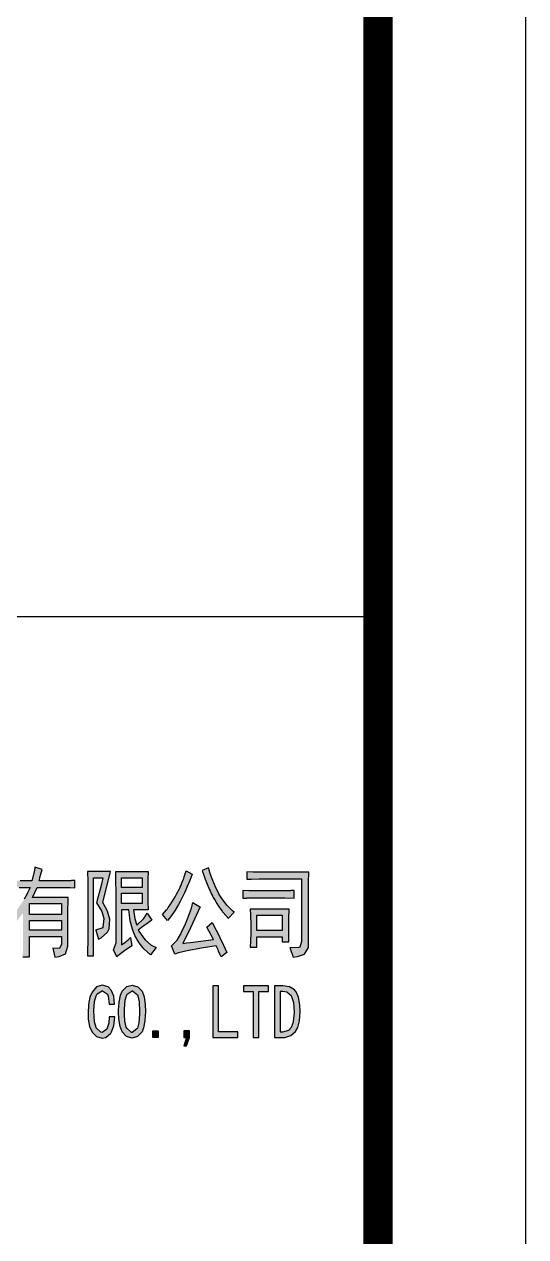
# Model space of a CAD drawing. Extents: x 26028 to 151035, y 9392 to 39655.
# Drawn here: x 66320 to 68032, y 28385 to 32527 of the extents above; entities that cross this region are included whole.
import ezdxf

# ---------------------------------------------------------------- set-up
doc = ezdxf.new("R2010")
doc.units = 0
doc.header["$MEASUREMENT"] = 0
for name, color, linetype in [('$0$A-立面门窗', 133, 'Continuous'), ('$0$PUB_TITLE', 4, 'Continuous'), ('$1$图框固定块', 3, 'Continuous')]:
    doc.layers.add(name, color=color, linetype=linetype)

# ---------------------------------------------------------------- blocks, each defined once
blk = doc.blocks.new('$0$A$C588C25CE')
at = {"layer": '$1$图框固定块'}
h = blk.add_hatch(color=256, dxfattribs=at)
h.dxf.hatch_style = 1
h.paths.add_polyline_path([(4866.6, 979.1), (4796.9, 979.1), (4777, 979.4), (4761.2, 980), (4725.5, 981.4), (4725.5, 937.8), (4735.1, 938.3), (4745.9, 938.9), (4746.1, 938.9), (4751.1, 939), (4764.9, 939.4), (4789.6, 940.1), (4855.6, 940.1), (4838.8, 904.3), (4837.7, 901.8), (4820.3, 871), (4811, 854.5), (4782.2, 813.9), (4771, 799.7), (4771, 799.7), (4770.9, 799.6), (4767.7, 796), (4762.3, 790.1), (4761.8, 789.6), (4760.9, 788.5), (4759.7, 787.2), (4758.5, 785.8), (4756.8, 783.9), (4755.7, 782.7), (4754.8, 781.8), (4754.4, 781.3), (4752.5, 779.3), (4749.9, 776.3), (4749.6, 776), (4735.7, 760.6), (4699.8, 729.2), (4732.8, 692.6), (4747.4, 707.4), (4781.1, 745.8), (4813.5, 788.8), (4813.5, 621.2), (4813.3, 602.7), (4813.2, 597.8), (4813.2, 589.2), (4813.1, 588), (4813.1, 587.9), (4813.1, 587.6), (4813.1, 586), (4812.3, 553.9), (4811.7, 527.5), (4852, 527.5), (4852, 649), (5042.7, 649), (5042.7, 603.2), (5029.9, 578), (4989.5, 580.2), (5002.4, 525.2), (5028.3, 529.1), (5064.7, 545.9), (5079.4, 591.7), (5079.4, 780.4), (5081.2, 880.5), (4870.3, 880.5), (4897.8, 940.1), (5072.1, 940.1), (5079.6, 939.8), (5093.6, 939.1), (5121.5, 937.8), (5121.5, 981.4), (5105, 980.4), (5103, 980.3), (5089.5, 979.9), (5057.4, 979.1), (4908.8, 979.1), (4912.6, 995.9), (4913.4, 999.6), (4917.2, 1012.4), (4927.2, 1045.5), (4883.1, 1059.3), (4882.5, 1053.9), (4880.8, 1041.1)])
h.paths.add_polyline_path([(5042.7, 843.8), (5042.7, 779.7), (4852, 779.7), (4852, 843.8)], flags=16)
h.paths.add_polyline_path([(5042.7, 743), (5042.7, 685.7), (4852, 685.7), (4852, 743)], flags=16)
h = blk.add_hatch(color=256, dxfattribs=at)
h.dxf.hatch_style = 1
h.paths.add_polyline_path([(5269.9, 922.4), (5260, 885.3), (5249.9, 848.4), (5281.4, 796.4), (5293.9, 754.5), (5286.5, 701.2), (5244.6, 685.7), (5260.9, 633), (5277.7, 640.8), (5314.1, 674.2), (5324, 693.8), (5328.7, 749.9), (5328.6, 750.8), (5315.2, 798.5), (5286.6, 850.7), (5332.4, 1034.1), (5196.7, 1034.1), (5198.1, 975), (5198.1, 970.5), (5198.3, 956), (5198.5, 932.9), (5198.6, 928.7), (5198.6, 650.6), (5196.7, 534.4), (5231.6, 534.4), (5231.6, 997.4), (5286.6, 997.4), (5281.3, 969.8), (5278.8, 959.6)])
h.paths.add_polyline_path([(5365.4, 610.1), (5350.8, 568.8), (5370.9, 527.5), (5376.8, 533.2), (5415.7, 563.4), (5458.9, 594), (5451.6, 642.1), (5437.8, 628.5), (5418.1, 613.6), (5398.4, 598.5), (5398.4, 807.2), (5440.6, 807.2), (5444.8, 774.8), (5449.2, 742.5), (5462.6, 692.6), (5476.5, 655.4), (5503, 610.1), (5530.7, 575.2), (5570.8, 539), (5604.1, 582.3), (5574.9, 597.3), (5539.6, 626.1), (5527.6, 640.8), (5497.5, 685.7), (5517.6, 701.4), (5542.1, 720.5), (5557.8, 731.3), (5578.1, 745.3), (5550.6, 786.6), (5530, 755.4), (5488.3, 715.5), (5476.6, 753.2), (5469.9, 807.2), (5556.1, 807.2), (5554.8, 855.2), (5554.4, 903.1), (5554.4, 940.1), (5554.6, 963.6), (5554.8, 987.1), (5556.1, 1034.1), (5363.6, 1034.1), (5364.2, 1010.3), (5364.8, 986.8), (5365.1, 963), (5365.4, 939.5)])
h.paths.add_polyline_path([(5398.4, 940.1), (5398.4, 997.4), (5521.3, 997.4), (5521.3, 940.1)], flags=16)
h.paths.add_polyline_path([(5398.4, 905.7), (5521.3, 905.7), (5521.3, 843.9), (5398.4, 843.9)], flags=16)
h = blk.add_hatch(color=256, dxfattribs=at)
h.dxf.hatch_style = 1
h.paths.add_polyline_path([(5780.2, 926.4), (5788.2, 944.5), (5803.6, 981.1), (5818.3, 1018.1), (5781.7, 1038.7), (5770.5, 1002.1), (5768.2, 994.8), (5763.9, 984.1), (5756.8, 966.6), (5751.7, 954), (5747.6, 944), (5741.8, 932.6), (5721.2, 892), (5716, 883.3), (5706.6, 867.3), (5686.4, 836.6), (5675.6, 821), (5670.2, 813.1), (5664.7, 806.9), (5640.5, 779.7), (5671.7, 743), (5683.6, 758.1), (5687, 762.4), (5689.4, 765.6), (5694.8, 773.4), (5716.5, 805), (5735.9, 838.6), (5745.6, 855.5), (5750.2, 864), (5754.8, 872.6), (5772, 908.3)])
h.paths.add_polyline_path([(5969.9, 913.5), (5953.1, 947.7), (5935.5, 991.3), (5926.8, 1017.1), (5913.7, 1057), (5877, 1041), (5894.5, 989.5), (5898.5, 979.6), (5906.7, 959.3), (5914.8, 939.4), (5915.3, 938.2), (5915.9, 936.9), (5917, 934.5), (5919.3, 929.7), (5923.9, 920.1), (5939, 888.2), (5940.2, 885.8), (5942.6, 881.1), (5953.1, 863.1), (5963.5, 845.1), (5974.7, 827.7), (5988.1, 808.9), (5994.8, 799.4), (5999, 793.5), (5999.7, 792.7), (6001.8, 790.3), (6032.4, 755.1), (6067.7, 793.5), (6057, 801.4), (6022.6, 834.9), (5988.9, 880.5), (5978.5, 897), (5977.5, 898.7), (5976.8, 900)])
h.paths.add_polyline_path([(5812.7, 817.6), (5802.3, 785), (5796.5, 769.3), (5790.4, 754), (5778.4, 723.1), (5754.8, 673.5), (5750.4, 664.3), (5749.3, 661.9), (5742.2, 649.7), (5728.5, 626.1), (5693.9, 593.7), (5713.8, 543.6), (5735.4, 552.2), (5787.2, 564.2), (5873.2, 579.4), (5959.6, 594), (5967.4, 577.2), (5971, 569), (5974.5, 560.8), (5981.7, 544.1), (5988.9, 527.5), (6023.7, 552.8), (6013.8, 575.2), (6003.5, 597.6), (5982.3, 642.4), (5970.9, 664.7), (5959.4, 687.1), (5935.7, 731.6), (5904.5, 704.1), (5944.9, 630.7), (5899.1, 624.5), (5853.3, 618.5), (5807.4, 613), (5784.5, 610.4), (5761.5, 607.8), (5806.9, 699.6), (5864.1, 825.4), (5822, 850.7), (5817.8, 834.1), (5816.9, 830.8), (5816.9, 830.8), (5816.9, 830.8), (5816.6, 829.9)])
h = blk.add_hatch(color=256, dxfattribs=at)
h.dxf.hatch_style = 1
h.paths.add_polyline_path([(6467.5, 990.6), (6467.5, 619.3), (6456, 583.4), (6398.6, 580.3), (6416.1, 525.3), (6443.6, 530.5), (6484, 543.6), (6507.8, 582.6), (6507.8, 941.7), (6507.8, 941.9), (6507.8, 942), (6508.1, 969.4), (6509.6, 1029.6), (6212.5, 1029.6), (6190.9, 1029.8), (6177.7, 1030.4), (6142.9, 1031.8), (6142.9, 988.3), (6143.4, 988.3), (6143.5, 988.3), (6146, 988.4), (6151.6, 988.7), (6168.8, 989.6), (6214.4, 990.6)])
h.paths.add_polyline_path([(6190.5, 919.5), (6359.3, 919.5), (6391.4, 920.4), (6401.6, 920.7), (6403.3, 920.8), (6423.5, 921.8), (6423.5, 876), (6367.4, 878.3), (6201.6, 878.3), (6190.3, 878.2), (6150, 877.4), (6144.9, 877.3), (6144.7, 877.3), (6143.3, 877.2), (6119.1, 876), (6119.1, 921.8), (6165.1, 919.8), (6165.8, 919.8)])
h.paths.add_polyline_path([(6161.3, 811.8), (6162.4, 799.3), (6162.4, 799), (6162.4, 798.1), (6162.8, 789.4), (6163.7, 770.6), (6163.9, 764.8), (6164.9, 743), (6164.9, 646.8), (6164.7, 642.4), (6164.7, 642.4), (6164.5, 640.1), (6163.4, 621.4), (6161.3, 584.9), (6201.6, 584.9), (6201.6, 646.8), (6352, 646.8), (6352, 617), (6392.3, 617), (6392, 623.1), (6391.8, 628.2), (6391.5, 635.2), (6391.3, 648.1), (6390.5, 692.6), (6390.5, 753.1), (6392.4, 811.6)], flags=17)
h.paths.add_polyline_path([(6352, 775.1), (6352, 683.4), (6201.6, 683.4), (6201.6, 775.1)], flags=16)
h = blk.add_hatch(color=256, dxfattribs=at)
h.dxf.hatch_style = 1
h.paths.add_polyline_path([(5352, 294.1), (5337.2, 330.8), (5318.4, 349.2), (5284, 359.5), (5283, 359.5), (5249.8, 348.9), (5223.6, 318.2), (5210.8, 288.3), (5202.1, 245.5), (5199.2, 192.3), (5200.5, 158.4), (5208.5, 113.3), (5223.6, 80.9), (5249, 54.9), (5282.6, 44.9), (5304.6, 49.2), (5334.4, 73.7), (5339.5, 81.6), (5352.3, 118.7), (5357.4, 170.8), (5324.3, 170.8), (5322.2, 133.5), (5311.3, 98.9), (5278.8, 76.5), (5247.6, 106.5), (5237.1, 142.1), (5234.8, 177.8), (5233.5, 207.7), (5235.6, 232.3), (5238.2, 261.9), (5250.6, 305.6), (5284.2, 325.5), (5314.2, 305.6), (5318.8, 294), (5324.3, 246.3), (5355.9, 246.3)])
h = blk.add_hatch(color=256, dxfattribs=at)
h.dxf.hatch_style = 1
h.paths.add_polyline_path([(5380.8, 211.9), (5380.4, 203.1), (5380.5, 199.7), (5382, 160.1), (5389.2, 115.1), (5402, 82.7), (5426.7, 54.9), (5460.9, 44.9), (5493.5, 53.8), (5519.9, 82.7), (5529.3, 105.8), (5537.4, 148), (5540, 203.2), (5538.5, 245.5), (5531.9, 291), (5519.9, 323.6), (5495.6, 349.8), (5460.9, 359.5), (5428.7, 351.3), (5402, 323.6), (5391.7, 300), (5383.2, 257.9)])
h.paths.add_polyline_path([(5419.3, 270.8), (5430.1, 304.6), (5462.3, 326.3), (5494.2, 300.7), (5502.9, 260.4), (5505.9, 195.1), (5501.6, 135.8), (5491.5, 100.7), (5459, 77.8), (5427.2, 106.1), (5417.8, 146.2), (5415.9, 183.4), (5414.9, 202.5), (5414.9, 203.2), (5415.1, 219)], flags=16)
h = blk.add_hatch(color=256, dxfattribs=at)
h.dxf.hatch_style = 1
h.paths.add_polyline_path([(6089.4, 48.3), (6089.4, 82.7), (5972.9, 82.7), (5972.9, 355.7), (5939.8, 355.7), (5939.8, 48.3)])
h = blk.add_hatch(color=256, dxfattribs=at)
h.dxf.hatch_style = 1
h.paths.add_polyline_path([(6180, 48.3), (6213.1, 48.3), (6213.1, 321.7), (6270.6, 321.7), (6270.6, 355.7), (6122.5, 355.7), (6122.5, 321.7), (6180, 321.7)])
h = blk.add_hatch(color=256, dxfattribs=at)
h.dxf.hatch_style = 1
h.paths.add_polyline_path([(6306.6, 48.3), (6355.6, 48.3), (6368.5, 49.3), (6403.6, 60.3), (6431.7, 84.5), (6444.8, 107.4), (6455.5, 148.1), (6459, 201.4), (6457.2, 243.5), (6449.1, 287.9), (6434.6, 320), (6424.7, 331.5), (6394.8, 349.8), (6355.6, 355.7), (6306.6, 355.7)])
h.paths.add_polyline_path([(6339.7, 321.8), (6355.5, 321.8), (6379.6, 317.8), (6408.8, 293.6), (6420.8, 254.6), (6424.8, 197.4), (6423.2, 180.3), (6419.7, 142.6), (6407.3, 109.7), (6391.3, 92.9), (6355.5, 82.7), (6339.7, 82.7)], flags=16)
h = blk.add_hatch(color=256, dxfattribs=at)
h.dxf.hatch_style = 1
h.paths.add_polyline_path([(5583.2, 48.3), (5616.2, 48.3), (5616.2, 88.1), (5583.2, 88.1)])
h = blk.add_hatch(color=256, dxfattribs=at)
h.dxf.hatch_style = 1
h.paths.add_polyline_path([(5783.1, 48.5), (5768.7, 0), (5783.1, 0), (5801.8, 48.5), (5801.8, 88.1), (5768.7, 88.1), (5768.7, 48.5)])
for points in [[(4789.6, 940.1), (4855.6, 940.1), (4838.8, 904.3), (4837.7, 901.8), (4820.3, 871)], [(4811.7, 527.5), (4852, 527.5), (4852, 649), (5042.7, 649), (5042.7, 603.2), (5029.9, 578), (4989.5, 580.2), (4989.6, 580.1), (5002.4, 525.2), (5028.3, 529.1), (5064.7, 545.9), (5079.4, 591.7), (5079.4, 780.4), (5081.2, 880.5), (4870.3, 880.5), (4897.8, 940.1), (5065.6, 940.1), (5073.1, 940), (5074.2, 940), (5079.6, 939.8), (5093.6, 939.1), (5121.5, 937.8), (5121.5, 981.4), (5105, 980.4), (5103.1, 980.3), (5101.1, 980.2), (5097.3, 980.1), (5089.5, 979.9), (5057.4, 979.1), (4908.8, 979.1), (4912.6, 995.9), (4913.4, 999.6), (4917.2, 1012.4), (4927.2, 1045.5), (4883.1, 1059.3), (4882.5, 1053.9), (4880.8, 1041.1), (4866.6, 979.1), (4796.9, 979.1)], [(5196.7, 1034.1), (5198.1, 975), (5198.1, 970.5), (5198.2, 965), (5198.3, 956), (5198.3, 954.1), (5198.5, 932.9), (5198.6, 928.7), (5198.6, 650.6), (5196.7, 534.4), (5231.6, 534.4), (5231.6, 997.4), (5286.6, 997.4), (5281.3, 969.8), (5278.8, 959.6), (5269.9, 922.4), (5260, 885.3), (5249.9, 848.4), (5281.4, 796.4), (5293.9, 754.5), (5286.6, 701.7), (5286.2, 701), (5244.4, 685.7), (5244.7, 685.2), (5260.9, 633), (5277.7, 640.8), (5314.1, 674.2), (5324, 693.8), (5328.7, 749.9), (5328.6, 750.8), (5315.2, 798.5), (5286.6, 850.7), (5332.4, 1034.1), (5196.7, 1034.1)], [(5451.6, 642.1), (5458.9, 594), (5415.7, 563.4), (5376.8, 533.2), (5370.9, 527.5), (5350.8, 568.8), (5365.4, 610.1), (5365.4, 939.4), (5365.2, 951.1), (5365.1, 963), (5364.8, 986.8), (5364.2, 1010.3), (5363.6, 1034.1), (5556.1, 1034.1), (5554.8, 987.1), (5554.6, 963.6), (5554.4, 940.1), (5554.4, 903.1), (5554.8, 855.2), (5556.1, 807.2), (5469.9, 807.2), (5476.6, 753.3), (5476.6, 753.2), (5488.3, 715.5), (5530, 755.4), (5550.6, 786.6), (5578.1, 745.3), (5557.8, 731.3), (5547.7, 724.4), (5542.1, 720.6), (5537.7, 717.1), (5517.6, 701.4), (5497.5, 685.7), (5527.6, 640.8), (5539.6, 626.1), (5574.9, 597.3), (5604.1, 582.3), (5570.8, 539), (5530.7, 575.2), (5503, 610.1), (5476.5, 655.4), (5462.6, 692.6), (5449.2, 742.5), (5444.8, 774.8), (5440.6, 807.2), (5398.4, 807.2), (5398.4, 598.5), (5418.1, 613.6), (5437.8, 628.5), (5451.6, 642.1)], [(5781.7, 1038.7), (5818.3, 1018.1), (5803.6, 981.1), (5788.2, 944.5), (5780.2, 926.4), (5772, 908.3), (5754.8, 872.6), (5750.2, 864), (5745.6, 855.5), (5735.9, 838.6), (5716.5, 805), (5694.8, 773.4), (5689.4, 765.6), (5687, 762.4), (5683.6, 758.1), (5671.7, 743), (5640.5, 779.7), (5664.7, 806.9), (5670.2, 813.1), (5675.6, 821), (5686.4, 836.6), (5706.6, 867.3), (5716, 883.3), (5720.8, 891.4), (5722.9, 895.5), (5725, 899.6), (5741.8, 932.6), (5746.4, 941.7), (5747.2, 943.3), (5747.6, 944), (5747.9, 944.7), (5749.1, 947.8), (5751.7, 954), (5756.8, 966.6), (5763.9, 984.1), (5767.4, 992.9), (5768.2, 994.8), (5770.5, 1002.1), (5781.7, 1038.7)], [(5913.7, 1057), (5877, 1041), (5890.9, 1000), (5894.5, 989.5), (5898.5, 979.6), (5906.7, 959.3), (5914.8, 939.4), (5915.3, 938.2), (5915.9, 936.9), (5917, 934.5), (5919.3, 929.7), (5923.9, 920.1), (5933.2, 900.5), (5937.8, 890.7), (5939, 888.2), (5940.2, 885.8), (5942.6, 881.1), (5953.1, 863.1), (5963.5, 845.1), (5974.7, 827.7), (5988.1, 808.9), (5994.8, 799.4), (5998.1, 794.7), (5999, 793.5), (5999.7, 792.7), (6001.8, 790.3), (6032.9, 754.5), (6033.8, 756.6), (6067.7, 793.5), (6057, 801.4), (6022.6, 834.9), (5988.9, 880.5), (5978.5, 897), (5977.5, 898.7), (5976.8, 900), (5969.9, 913.5), (5953.1, 947.7), (5935.5, 991.3), (5926.8, 1017.1), (5913.7, 1057)], [(6142.9, 1031.8), (6142.9, 988.3), (6143.5, 988.3), (6146, 988.4), (6151.6, 988.7), (6168.8, 989.6), (6214.4, 990.6), (6467.5, 990.6), (6467.5, 619.3), (6456.5, 584.9), (6449.9, 583.1), (6397.8, 580.3), (6399.8, 576.4), (6416.1, 525.3), (6443.6, 530.5), (6484, 543.6), (6507.8, 582.6), (6507.8, 941.7), (6507.8, 941.9), (6507.8, 942), (6508, 968), (6508.1, 971), (6509.6, 1029.6), (6212.5, 1029.6), (6195.1, 1029.8), (6190.8, 1029.8), (6186.4, 1030), (6177.7, 1030.4), (6142.9, 1031.8)], [(6119.1, 921.8), (6119.1, 876), (6119.5, 876), (6119.8, 876), (6120.8, 876.1), (6121.9, 876.1), (6123.9, 876.2), (6125.9, 876.3), (6126.3, 876.3), (6127.7, 876.4), (6128.5, 876.5), (6136.4, 876.9), (6141.3, 877.1), (6144.7, 877.3), (6144.9, 877.3), (6150, 877.4), (6190.3, 878.2), (6201.6, 878.3), (6367.4, 878.3), (6423.5, 876), (6423.5, 921.8), (6407.4, 921), (6403.4, 920.8), (6401.5, 920.7), (6399.4, 920.6), (6391.4, 920.4), (6359.3, 919.5), (6190.5, 919.5), (6172.7, 919.7), (6168.2, 919.8), (6165.8, 919.8), (6163.8, 919.9), (6154.8, 920.3), (6119.1, 921.8)], [(5822, 850.7), (5863.6, 825.7), (5864.2, 825.5), (5806.9, 699.6), (5761.5, 607.8), (5784.5, 610.4), (5807.4, 613), (5853.3, 618.5), (5899.1, 624.5), (5944.9, 630.7), (5904.5, 704.1), (5935.7, 731.6), (5959.4, 687.1), (5970.9, 664.7), (5982.3, 642.4), (6003.5, 597.6), (6013.8, 575.2), (6023.7, 552.8), (5988.9, 527.5), (5981.7, 544.1), (5974.5, 560.8), (5971, 569), (5967.4, 577.2), (5959.6, 594), (5873.2, 579.4), (5787.2, 564.2), (5735.4, 552.2), (5713.8, 543.6), (5693.9, 593.7), (5728.5, 626.1), (5742.2, 649.7), (5748.9, 661.3), (5749.3, 661.9), (5750.4, 664.3), (5751.9, 667.4), (5754.8, 673.5), (5778.4, 723.1), (5790.4, 754), (5796.5, 769.3), (5802.3, 785), (5812.7, 817.6), (5815.3, 825.8), (5816.6, 829.9), (5816.9, 830.8), (5817.2, 832), (5817.8, 834.1), (5822, 850.7)], [(6161.3, 584.9), (6201.6, 584.9), (6201.6, 646.8), (6352, 646.8), (6352, 617), (6392.3, 617), (6392, 623.1), (6391.8, 628.2), (6391.5, 635.2), (6391.3, 648.1), (6390.5, 690.8), (6390.5, 692.6), (6390.5, 743.8), (6390.5, 754.2), (6390.5, 754.4), (6392.4, 811.6), (6161.3, 811.8), (6162.4, 799.3), (6162.4, 799), (6162.4, 798.1), (6162.8, 789.4), (6163.7, 770.6), (6163.9, 764.8), (6164.2, 758.5), (6164.5, 752.9), (6164.9, 743.8), (6164.9, 743), (6164.9, 658.1), (6164.8, 649.1), (6164.8, 644.6), (6164.7, 642.4), (6164.5, 640.1), (6163.4, 621.4), (6161.3, 584.9)], [(5324.3, 246.3), (5355.9, 246.3), (5352, 294.1), (5337.2, 330.8), (5318.4, 349.2), (5284, 359.5), (5283, 359.5), (5249.8, 348.9), (5223.6, 318.2), (5210.8, 288.3), (5202.1, 245.5), (5199.2, 192.3), (5200.5, 158.4), (5208.5, 113.3), (5223.6, 80.9), (5249, 54.9), (5282.6, 44.9), (5304.6, 49.2), (5334.4, 73.7), (5339.5, 81.6), (5352.3, 118.7), (5357.4, 170.8), (5324.3, 170.8), (5322.2, 133.5), (5311.3, 98.9), (5282.6, 79.1), (5275.3, 79.9), (5248.1, 106), (5247.4, 107.2), (5237.1, 142.1), (5234.8, 177.8), (5233.8, 202), (5233.9, 211.9), (5235.6, 232.3), (5238.2, 261.9), (5248, 296.6), (5254.2, 307.7), (5284, 325.4), (5284.5, 325.4), (5314.2, 305.6), (5318.8, 294), (5324.3, 246.3), (5355.9, 246.3)], [(5382, 160.1), (5380.5, 199.7), (5380.4, 203.1), (5380.8, 211.9), (5383.2, 257.9), (5391.7, 300), (5402, 323.6), (5428.7, 351.3), (5460.9, 359.5), (5495.6, 349.8), (5519.9, 323.6), (5531.9, 291), (5538.5, 245.5), (5540, 203.2), (5537.4, 148), (5529.3, 105.8), (5519.9, 82.7), (5493.5, 53.8), (5460.9, 44.9), (5426.7, 54.9), (5402, 82.7), (5389.2, 115.1), (5382, 160.1)], [(5431.2, 305.4), (5460.9, 325.4), (5463.7, 325.3), (5492.6, 302), (5495.1, 296.7), (5502.9, 260.4), (5505.5, 203.2), (5505.4, 188.3), (5501.6, 135.8), (5492.6, 104.3), (5489.9, 99.5), (5460.9, 79.1), (5457.3, 79.3), (5429.3, 104.3), (5426.3, 110), (5417.8, 146.2), (5415.9, 183.4), (5414.9, 202.5), (5414.9, 203.2), (5415.1, 219), (5419.3, 270.8), (5429.3, 302), (5431.2, 305.4)], [(5939.8, 355.7), (5939.8, 48.3), (6089.4, 48.3), (6089.4, 82.7), (5972.9, 82.7), (5972.9, 355.7), (5939.8, 355.7)], [(6122.5, 355.7), (6122.5, 321.7), (6180, 321.7), (6180, 48.3), (6213.1, 48.3), (6213.1, 321.7), (6270.6, 321.7), (6270.6, 355.7), (6122.5, 355.7), (6122.5, 321.7)], [(6306.6, 355.7), (6306.6, 48.3), (6355.6, 48.3), (6368.5, 49.3), (6403.6, 60.3), (6431.7, 84.5), (6444.8, 107.4), (6455.5, 148.1), (6459, 201.4), (6457.2, 243.5), (6449.1, 287.9), (6434.6, 320), (6424.7, 331.5), (6394.8, 349.8), (6355.6, 355.7), (6306.6, 355.7), (6306.6, 48.3)], [(6339.7, 321.8), (6339.7, 82.7), (6355.5, 82.7), (6391.3, 92.9), (6407.3, 109.7), (6419.7, 142.6), (6423.2, 180.3), (6424.5, 193.8), (6424.5, 201.4), (6420.8, 254.6), (6409.6, 290.8), (6407.2, 294.8), (6379.6, 317.8), (6355.5, 321.8), (6339.7, 321.8), (6339.7, 82.7)], [(5783.1, 48.5), (5768.7, 0), (5783.1, 0), (5801.8, 48.5), (5801.8, 88.1), (5768.7, 88.1), (5768.7, 48.5), (5783.1, 48.5)]]:
    blk.add_lwpolyline(points, dxfattribs=at)
for points in [[(5398.4, 997.4), (5521.3, 997.4), (5521.3, 940.1), (5398.4, 940.1)], [(5398.4, 905.7), (5521.3, 905.7), (5521.3, 843.9), (5398.4, 843.9)], [(4852, 843.8), (5042.7, 843.8), (5042.7, 779.7), (4852, 779.7)], [(4852, 743), (5042.7, 743), (5042.7, 685.7), (4852, 685.7)], [(6201.6, 775.1), (6352, 775.1), (6352, 683.4), (6201.6, 683.4)], [(5616.2, 48.3), (5583.2, 48.3), (5583.2, 88.1), (5616.2, 88.1)]]:
    blk.add_lwpolyline(points, close=True, dxfattribs=at)
blk = doc.blocks.new('$0$fffff')
at = {"layer": '$0$PUB_TITLE'}
blk.add_lwpolyline([(1446050.6, -574314.5), (1488054.9, -574314.5), (1488054.9, -544614.5), (1446050.6, -544614.5)], close=True, dxfattribs=at)
at = {"layer": '$0$PUB_TITLE', "const_width": 100}
blk.add_lwpolyline([(1448550.6, -573814.5), (1487550.6, -573814.5), (1487550.6, -545114.5), (1448550.6, -545114.5)], close=True, dxfattribs=at)
at = {"layer": '$1$图框固定块', "const_width": 28.3}
blk.add_lwpolyline([(1483307.8, -545114.5), (1487550.6, -545114.5), (1487550.6, -573814.5), (1483307.8, -573814.5)], close=True, dxfattribs=at)
at = {"layer": '$1$图框固定块'}
for points in [[(1483307.8, -548508.8), (1487550.6, -548508.8), (1487550.6, -555393.4), (1483307.8, -555393.4)], [(1483307.8, -549074.5), (1487550.6, -549074.5), (1487550.6, -553203.4), (1483307.8, -553203.4)]]:
    blk.add_lwpolyline(points, close=True, dxfattribs=at)
at = {"layer": '$1$图框固定块', "xscale": 0.5752551020408162, "yscale": 0.5752551020408162, "zscale": 0.5752551020408162}
blk.add_blockref('$0$A$C588C25CE', (1483569.2, -554668.1), dxfattribs=at)

msp = doc.modelspace()

# ---------------------------------------------------------------- block references
at = {"layer": '$0$A-立面门窗'}
msp.add_blockref('$0$fffff', (-1420022.6, 583706), dxfattribs=at)

doc.saveas('drawing.dxf')
